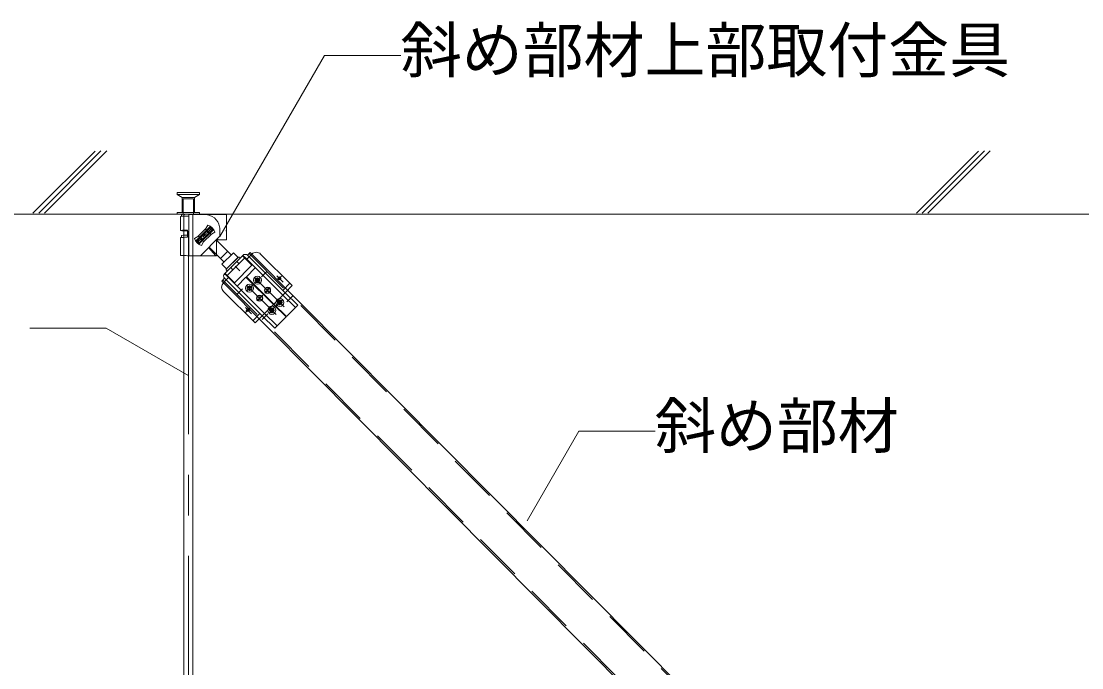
# Model space of a CAD drawing. Units: millimetres on the paper, enlarged 60 times, with parts at other scales. Extents: x -11700 to 11700, y -8403 to 7628.
# Drawn here: x -10716 to -9149, y -729 to 226 of the extents above; entities that cross this region are included whole.
import ezdxf
from ezdxf.enums import TextEntityAlignment as Align

# ---------------------------------------------------------------- set-up
doc = ezdxf.new("R2010")
doc.units = ezdxf.units.MM
doc.header["$LTSCALE"] = 60
for name, pattern in [('CHAIN1', [8, 5, -1, 1, -1]), ('DASHED1', [1.8, 1.2, -0.6]), ('DOUBLE_CHAIN1', [8.8, 5, -1, 0.6, -0.6, 0.6, -1])]:
    doc.linetypes.add(name, pattern=pattern)
for name, color, linetype, lineweight in [('2-0_中心線', 4, 'CHAIN1', 9), ('2-1_吊り材', 7, 'DASHED1', 18), ('2-4_ブレース・補強材', 4, 'DASHED1', 9), ('2-5_寸法', 3, 'Continuous', 18), ('2-6_文字', 3, 'Continuous', 18), ('2-9_躯体他', 4, 'DASHED1', 9)]:
    doc.layers.add(name, color=color, linetype=linetype, lineweight=lineweight)
doc.styles.add('ＭＳ ゴシック', font='')
doc.styles.get('ＭＳ ゴシック').set_extended_font_data('MS Gothic')

msp = doc.modelspace()

# ---------------------------------------------------------------- linework, layer by layer
at = {"layer": '2-0_中心線'}
msp.add_line((-10468.58, -1343.86), (-10468.58, -58.82), dxfattribs=at)
at = {"layer": '2-1_吊り材', "linetype": 'Continuous'}
for p, q in [((-10475.33, -1276.1), (-10475.33, -58.82)), ((-10461.83, -1276.1), (-10461.83, -58.82))]:
    msp.add_line(p, q, dxfattribs=at)
at = {"layer": '2-4_ブレース・補強材', "color": 3, "lineweight": 18}
for p, q in [((-10378.84, -117.05), (-9157.85, -1346.6)), ((-10417.75, -156.21), (-9197.02, -1385.5))]:
    msp.add_line(p, q, dxfattribs=at)
at = {"layer": '2-5_寸法'}
for p, q in [((-10377.14, -115.36), (-9156.15, -1344.91)), ((-10419.45, -157.9), (-9198.72, -1387.19))]:
    msp.add_line(p, q, dxfattribs=at)
at = {"layer": '2-6_文字', "color": 7}
for p, q in [((-10422, -92.04), (-10267.36, 175.8)), ((-10267.36, 175.8), (-10154.86, 175.8)), ((-10590.28, -227.02), (-10702.78, -227.02)), ((-10590.28, -227.02), (-10467.89, -297.68))]:
    msp.add_line(p, q, dxfattribs=at)
at = {"layer": '2-6_文字'}
for p, q in [((-10480.13, -62.29), (-10480.13, -82.99)), ((-10478.63, -59.29), (-10478.63, -62.03)), ((-10473.3, -58.82), (-10476.29, -58.82)), ((-10475.33, -62.6), (-10475.32, -62.6)), ((-10467.83, -58.82), (-10473.3, -58.82)), ((-10467.83, -58.82), (-10461.83, -58.82)), ((-10467.83, -59.29), (-10444.58, -59.29)), ((-10467.83, -117.36), (-10467.83, -61.75)), ((-10444.58, -59.29), (-10412.33, -59.29)), ((-10412.33, -96.71), (-10412.33, -59.29)), ((-10457.7, -98.32), (-10436.2, -76.97)), ((-10442.77, -80.17), (-10439.8, -75.03)), ((-10436.2, -76.97), (-10431.44, -81.76)), ((-10436.2, -79.09), (-10436.2, -76.97)), ((-10480.13, -93.5), (-10480.13, -119.68)), ((-10478.63, -90.19), (-10478.63, -93.25)), ((-10470.08, -82.47), (-10470, -92.98)), ((-10454.44, -91.84), (-10459.58, -94.81)), ((-10455.58, -98.32), (-10436.2, -79.09)), ((-10442.77, -80.17), (-10454.44, -91.84)), ((-10453.8, -91.2), (-10445.95, -99.48)), ((-10431.44, -81.76), (-10452.94, -103.11)), ((-10433.56, -81.75), (-10452.93, -100.99)), ((-10422.07, -91.5), (-10450.73, -120.15)), ((-10444.57, -90.04), (-10447.23, -92.68)), ((-10444.57, -90.04), (-10447.21, -87.38)), ((-10434.7, -88.24), (-10446.37, -99.9)), ((-10444.57, -90.04), (-10441.91, -87.39)), ((-10444.57, -90.04), (-10441.93, -92.7)), ((-10443.36, -80.76), (-10435.17, -88.71)), ((-10439.25, -84.75), (-10435.63, -81.16)), ((-10436.2, -79.09), (-10433.56, -81.75)), ((-10434.7, -88.24), (-10429.56, -85.27)), ((-10433.56, -81.75), (-10431.44, -81.76)), ((-10422.05, -91.47), (-10422.05, -81.79)), ((-10412.33, -82.54), (-10412.78, -82.54)), ((-10412.33, -96.71), (-10412.33, -84.04)), ((-10452.94, -103.11), (-10457.7, -98.32)), ((-10455.58, -98.32), (-10457.7, -98.32)), ((-10452.93, -100.99), (-10455.58, -98.32)), ((-10449.89, -95.32), (-10453.51, -98.91)), ((-10452.93, -100.99), (-10452.94, -103.11)), ((-10446.37, -99.9), (-10449.34, -105.05)), ((-10428.11, -120.15), (-10438.85, -108.28)), ((-10437.81, -107.49), (-10415.88, -129.57)), ((-10427.44, -96.64), (-10405.24, -119)), ((-10412.33, -96.71), (-10427.32, -96.71)), ((-10427.32, -96.71), (-10427.32, -120.15)), ((-10424.42, -96.71), (-10425.93, -95.36)), ((-10467.83, -120.15), (-10467.83, -117.36)), ((-10467.83, -120.15), (-10427.32, -120.15)), ((-10421.16, -124.25), (-10410.52, -113.68)), ((-10388.18, -119.65), (-10415.15, -146.77)), ((-10412.26, -139.59), (-10395.31, -122.6)), ((-10388.71, -120.18), (-10374.67, -134.15)), ((-10384.77, -123.04), (-10385.3, -123.57)), ((-10384.77, -123.04), (-10329.15, -178.36)), ((-10377.14, -115.36), (-10381.39, -119.63)), ((-10381.39, -119.63), (-10325.77, -174.96)), ((-10374.66, -117.76), (-10378.94, -122.07)), ((-10361.93, -117.73), (-10315.14, -164.27)), ((-10412.31, -139.55), (-10419.07, -132.74)), ((-10374.67, -134.15), (-10400.58, -160.2)), ((-10399.35, -135.57), (-10392.59, -142.38)), ((-10369.78, -137.95), (-10383, -151.25)), ((-10415.13, -153.56), (-10419.45, -157.9)), ((-10416.97, -160.3), (-10412.69, -155.99)), ((-10415.13, -153.56), (-10359.51, -208.88)), ((-10414.62, -146.24), (-10400.58, -160.2)), ((-10413.22, -155.46), (-10412.69, -155.99)), ((-10411.75, -150.16), (-10411.22, -149.63)), ((-10411.75, -150.16), (-10356.13, -205.48)), ((-10409.83, -152.06), (-10409.3, -152.59)), ((-10396.75, -165.07), (-10383.53, -151.78)), ((-10342.9, -192.19), (-10383.53, -151.78)), ((-10342.37, -191.65), (-10383, -151.25)), ((-10370.05, -155.71), (-10370.05, -157.21)), ((-10370.05, -155.71), (-10368.1, -155.71)), ((-10367.36, -153), (-10367.35, -154.95)), ((-10367.36, -153), (-10365.86, -153)), ((-10365.86, -153), (-10365.85, -154.95)), ((-10365.1, -155.7), (-10363.15, -155.7)), ((-10363.15, -155.7), (-10363.15, -157.2)), ((-10381.69, -167.41), (-10379.74, -167.4)), ((-10381.69, -167.41), (-10381.69, -168.91)), ((-10381.69, -168.91), (-10379.74, -168.9)), ((-10378.99, -164.7), (-10378.99, -166.65)), ((-10378.99, -164.7), (-10377.49, -164.7)), ((-10378.99, -169.65), (-10378.98, -171.6)), ((-10378.98, -171.6), (-10377.48, -171.6)), ((-10377.49, -164.7), (-10377.49, -166.65)), ((-10377.49, -169.65), (-10377.48, -171.6)), ((-10376.74, -167.4), (-10374.79, -167.4)), ((-10376.74, -168.9), (-10374.79, -168.9)), ((-10374.79, -167.4), (-10374.79, -168.9)), ((-10370.05, -157.21), (-10368.1, -157.21)), ((-10367.35, -157.95), (-10367.35, -159.9)), ((-10367.35, -159.9), (-10365.85, -159.9)), ((-10365.85, -157.95), (-10365.85, -159.9)), ((-10365.1, -157.2), (-10363.15, -157.2)), ((-10351.71, -171.26), (-10354.84, -168.69)), ((-10351.71, -171.26), (-10354.57, -174.14)), ((-10353.84, -169.51), (-10351.45, -169.81)), ((-10351.71, -171.26), (-10350.99, -167.27)), ((-10351.71, -171.26), (-10348.84, -174.12)), ((-10325.77, -174.96), (-10315.14, -164.27)), ((-10416.94, -173.03), (-10370.14, -219.57)), ((-10363.35, -182.96), (-10366.48, -180.39)), ((-10363.35, -182.96), (-10366.21, -185.84)), ((-10366.21, -185.84), (-10361.88, -184.42)), ((-10365.47, -181.21), (-10363.09, -181.51)), ((-10363.35, -182.96), (-10362.63, -178.97)), ((-10363.35, -182.96), (-10360.47, -185.82)), ((-10354.57, -174.14), (-10350.24, -172.72)), ((-10334.39, -185.8), (-10332.89, -185.79)), ((-10334.39, -185.8), (-10334.38, -187.75)), ((-10332.89, -185.79), (-10332.88, -187.74)), ((-10325.77, -174.96), (-10307.16, -193.47)), ((-10348.72, -200.2), (-10348.72, -201.7)), ((-10348.72, -200.2), (-10346.77, -200.2)), ((-10348.72, -201.7), (-10346.77, -201.7)), ((-10346.02, -197.5), (-10344.52, -197.49)), ((-10346.02, -197.5), (-10346.02, -199.45)), ((-10346.02, -202.45), (-10346.01, -204.4)), ((-10344.52, -197.49), (-10344.52, -199.44)), ((-10344.52, -202.44), (-10344.51, -204.39)), ((-10343.77, -200.19), (-10341.82, -200.19)), ((-10343.77, -201.69), (-10341.82, -201.69)), ((-10342.9, -192.19), (-10342.37, -191.65)), ((-10342.9, -192.19), (-10324.29, -210.7)), ((-10342.37, -191.65), (-10323.76, -210.17)), ((-10341.82, -200.19), (-10341.82, -201.69)), ((-10337.08, -188.5), (-10337.08, -190)), ((-10337.08, -188.5), (-10335.13, -188.5)), ((-10337.08, -190), (-10335.13, -190)), ((-10334.38, -190.75), (-10334.38, -192.7)), ((-10334.38, -192.7), (-10332.88, -192.69)), ((-10332.88, -190.74), (-10332.88, -192.69)), ((-10332.13, -188.49), (-10330.18, -188.49)), ((-10332.13, -189.99), (-10330.18, -189.99)), ((-10330.18, -188.49), (-10330.18, -189.99)), ((-10307.16, -193.47), (-10323.76, -210.17)), ((-10370.14, -219.57), (-10359.51, -208.88)), ((-10359.51, -208.88), (-10340.9, -227.39)), ((-10346.01, -204.4), (-10344.51, -204.39)), ((-10340.9, -227.39), (-10324.29, -210.7))]:
    msp.add_line(p, q, dxfattribs=at)
at = {"layer": '2-6_文字', "linetype": 'DASHED1'}
for p, q in [((-10475.33, -58.82), (-10475.33, -96.32)), ((-10475.33, -59.63), (-10475.33, -81.35)), ((-10461.83, -58.82), (-10461.83, -96.32)), ((-10475.33, -90.52), (-10475.31, -120.04)), ((-10452.02, -92.68), (-10447.26, -97.47)), ((-10451.1, -91.77), (-10446.34, -96.56)), ((-10442.79, -83.52), (-10438.04, -88.31)), ((-10441.88, -82.61), (-10437.12, -87.4)), ((-10423.82, -117.31), (-10423.82, -117.31)), ((-10411.22, -149.63), (-10385.3, -123.57)), ((-10384.77, -123.04), (-10388.18, -119.65)), ((-10378.94, -122.07), (-10382.33, -125.47)), ((-10406.16, -137.73), (-10402.76, -141.12)), ((-10397.17, -128.69), (-10393.76, -132.08)), ((-10411.75, -150.16), (-10415.15, -146.77)), ((-10412.69, -155.99), (-10409.3, -152.59)), ((-10329.17, -171.57), (-10318.54, -160.88)), ((-10342.37, -191.65), (-10325.77, -174.96)), ((-10329.15, -178.36), (-10310.54, -196.87)), ((-10359.51, -208.88), (-10342.9, -192.19)), ((-10346.31, -188.8), (-10345.78, -188.27)), ((-10373.54, -216.19), (-10362.91, -205.5)), ((-10356.13, -205.48), (-10337.51, -223.99))]:
    msp.add_line(p, q, dxfattribs=at)
at = {"layer": '2-6_文字', "linetype": 'CHAIN1'}
for p, q in [((-10371.29, -151.79), (-10327.31, -195.54)), ((-10370.8, -160.68), (-10362.7, -152.53)), ((-10360.47, -151.35), (-10352.05, -142.88)), ((-10337.93, -150.07), (-10328.64, -159.31)), ((-10337.58, -157.05), (-10331.14, -150.58)), ((-10396.88, -177.33), (-10388.62, -169.02)), ((-10382.93, -163.49), (-10338.94, -207.24)), ((-10382.24, -172.17), (-10373.77, -163.66)), ((-10355.91, -175.49), (-10347.81, -167.34)), ((-10367.35, -186.98), (-10358.88, -178.47)), ((-10329.73, -185.32), (-10338.4, -194.04)), ((-10323.24, -188.37), (-10314.82, -179.91)), ((-10384.47, -196.86), (-10375.18, -206.1)), ((-10384.25, -203.98), (-10377.45, -197.14)), ((-10349.27, -204.97), (-10340.8, -196.45)), ((-10359.66, -214.35), (-10351.39, -206.04))]:
    msp.add_line(p, q, dxfattribs=at)
at = {"layer": '2-6_文字'}
for points in [[(-10467.83, -61.75), (-10469.96, -61.76), (-10472.03, -61.79), (-10473.98, -61.83), (-10475.73, -61.88), (-10477.25, -61.94), (-10478.48, -62.02), (-10479.38, -62.11), (-10479.94, -62.2), (-10480.13, -62.29)], [(-10475.33, -59.63), (-10474.55, -59.18), (-10473.98, -58.85)], [(-10467.83, -61.75), (-10467.83, -59.29), (-10467.83, -58.82)], [(-10470.11, -82.47), (-10472.17, -82.49), (-10474.1, -82.53), (-10475.84, -82.59), (-10477.34, -82.65), (-10478.55, -82.73), (-10479.43, -82.82), (-10479.96, -82.91), (-10480.13, -83), (-10479.91, -83.09), (-10479.33, -83.18), (-10478.4, -83.27), (-10477.15, -83.34), (-10475.62, -83.41), (-10473.85, -83.46), (-10471.9, -83.5), (-10470.1, -83.52)], [(-10470.03, -92.98), (-10472.1, -93), (-10474.03, -93.04), (-10475.78, -93.1), (-10477.29, -93.16), (-10478.51, -93.24), (-10479.41, -93.32), (-10479.95, -93.41), (-10480.13, -93.5)], [(-10475.33, -90.52), (-10474.55, -90.07), (-10473.98, -89.74)], [(-10470.1, -82.68), (-10471.31, -82.7), (-10472.41, -82.74), (-10473.37, -82.77), (-10474.16, -82.82), (-10474.76, -82.87), (-10475.15, -82.92), (-10475.32, -82.98), (-10475.26, -83.04), (-10474.97, -83.09), (-10474.47, -83.15), (-10473.76, -83.19), (-10472.88, -83.24), (-10471.84, -83.27), (-10470.67, -83.3), (-10470.1, -83.31)], [(-10412.78, -82.54), (-10412.78, -84.04), (-10412.33, -84.04)], [(-10412.31, -139.55), (-10395.28, -122.64), (-10402.04, -115.83), (-10419.07, -132.74)]]:
    msp.add_lwpolyline(points, dxfattribs=at)
at = {"layer": '2-6_文字', "linetype": 'DOUBLE_CHAIN1'}
msp.add_lwpolyline([(-10467.82, -120.15), (-10469.96, -120.15), (-10472.03, -120.12), (-10473.97, -120.08), (-10475.73, -120.03), (-10477.24, -119.96), (-10478.47, -119.88), (-10479.38, -119.8), (-10480.12, -119.68)], dxfattribs=at)
at = {"layer": '2-6_文字', "color": 7}
msp.add_lwpolyline([(-9968.38, -511.77), (-9891.87, -379.27), (-9779.37, -379.27)], dxfattribs=at)
at = {"layer": '2-6_文字'}
for centre, radius in [((-10366.6, -156.45), 6), ((-10366.6, -156.45), 3.38), ((-10334.26, -153.71), 2.25), ((-10378.24, -168.15), 6), ((-10378.24, -168.15), 3.38), ((-10351.71, -171.26), 4.5), ((-10351.71, -171.26), 4.5), ((-10351.71, -171.26), 4.05), ((-10363.35, -182.96), 4.5), ((-10363.35, -182.96), 4.5), ((-10363.35, -182.96), 4.05), ((-10333.63, -189.25), 6), ((-10333.63, -189.24), 3.38), ((-10380.8, -200.51), 2.25), ((-10345.27, -200.94), 6), ((-10345.27, -200.94), 3.38)]:
    msp.add_circle(centre, radius, dxfattribs=at)
for centre, radius, start, end in [((-10470.56, -120.08), 61.33, 92.5588, 97.55402), ((-10444.55, -81.79), 22.5, 10.54723, 89.99998), ((-10444.57, -90.04), 15.75, 17.62668, 72.37388), ((-10444.55, -81.79), 22.5, 0, 10.54723), ((-10471.86, -135.99), 46.3, 87.75647, 98.39833), ((-10444.57, -90.04), 15.75, 197.62581, 252.37382), ((-10394.25, -123.66), 1.5, 315.07015, 135.07015), ((-10384.77, -123.04), 4.8, 45.15432, 135.15432), ((-10368.28, -124.11), 9, 45.15432, 135.15432), ((-10411.2, -140.65), 1.5, 135.07015, 315.07015), ((-10411.75, -150.16), 4.8, 135.15432, 225.15432), ((-10368.1, -154.96), 0.75, 270.07013, 0.07015), ((-10365.1, -154.95), 0.75, 180.07015, 270.07015), ((-10410.59, -166.65), 9, 135.15432, 225.15432), ((-10379.74, -166.65), 0.75, 270.07013, 0.07015), ((-10379.74, -169.65), 0.75, 0.07015, 90.07013), ((-10376.74, -166.65), 0.75, 180.07015, 270.07015), ((-10376.74, -169.65), 0.75, 90.07015, 180.07015), ((-10368.1, -157.96), 0.75, 0.07015, 90.07013), ((-10365.1, -157.95), 0.75, 90.07015, 180.07015), ((-10335.13, -187.75), 0.75, 270.07013, 0.07015), ((-10332.13, -187.74), 0.75, 180.07015, 270.07015), ((-10346.77, -199.45), 0.75, 270.07013, 0.07015), ((-10346.77, -202.45), 0.75, 0.07015, 90.07013), ((-10343.77, -199.44), 0.75, 180.07015, 270.07015), ((-10343.77, -202.44), 0.75, 90.07015, 180.07015), ((-10335.13, -190.75), 0.75, 0.07015, 90.07013), ((-10332.13, -190.74), 0.75, 90.07015, 180.07015)]:
    msp.add_arc(centre, radius, start, end, dxfattribs=at)
at = {"layer": '2-9_躯体他', "linetype": 'Continuous'}
for p, q in [((-10606.38, 34.44), (-10698.17, -57.35)), ((-10597.79, 34.54), (-10689.68, -57.35)), ((-10589.31, 34.54), (-10681.2, -57.35)), ((-9301.4, 34.44), (-9393.19, -57.35)), ((-9292.82, 34.54), (-9384.71, -57.35)), ((-9284.33, 34.54), (-9376.22, -57.35)), ((-10850.33, -58.82), (-7386.83, -58.82))]:
    msp.add_line(p, q, dxfattribs=at)
at = {"layer": '2-9_躯体他'}
for p, q in [((-10452.08, -26.57), (-10485.08, -26.57)), ((-10485.08, -26.57), (-10485.08, -29.57)), ((-10452.08, -29.57), (-10485.08, -29.57)), ((-10485.08, -29.57), (-10477.58, -34.07)), ((-10452.08, -29.57), (-10459.58, -34.07)), ((-10452.08, -26.57), (-10452.08, -29.57)), ((-10459.58, -34.07), (-10477.58, -34.07)), ((-10477.58, -34.07), (-10477.58, -56.57)), ((-10476.08, -36.32), (-10475.33, -36.32)), ((-10476.08, -36.32), (-10476.08, -58.82)), ((-10461.08, -36.32), (-10475.33, -36.32)), ((-10461.08, -36.32), (-10461.08, -58.82)), ((-10459.58, -34.07), (-10459.58, -56.57)), ((-10452.08, -56.57), (-10485.08, -56.57)), ((-10485.08, -56.57), (-10485.08, -58.82)), ((-10452.08, -56.57), (-10452.08, -58.82))]:
    msp.add_line(p, q, dxfattribs=at)

# ---------------------------------------------------------------- texts
at = {"layer": '2-6_文字', "color": 7, "style": 'ＭＳ ゴシック'}
for s, p in [('斜め部材上部取付金具', (-10154.86, 130.8)), ('斜め部材', (-9779.37, -424.27))]:
    msp.add_text(s, height=65.98, dxfattribs=at).set_placement(p, align=Align.BOTTOM_LEFT)

doc.saveas('drawing.dxf')
